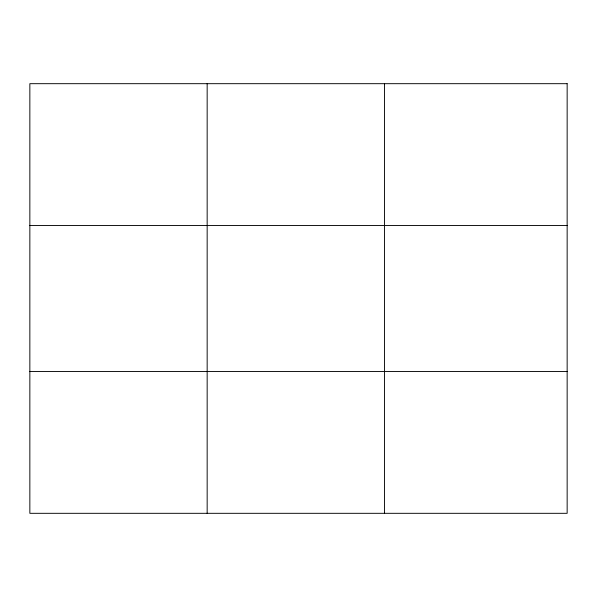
<?xml version="1.0" encoding="UTF-8"?>
<svg xmlns="http://www.w3.org/2000/svg" width="597" height="597" viewBox="0 0 597 597"><rect width="100%" height="100%" fill="white"/><g stroke="black" fill="none" stroke-linecap="round" stroke-linejoin="round"><path stroke-width="0.9" d="M207.159 83.684L207.159 513.316M384.468 83.684L384.468 513.316M29.85 225.465L567.15 225.465M29.85 371.535L567.15 371.535M567.15 83.684L567.15 513.316L29.85 513.316L29.85 83.684L567.15 83.684"/></g></svg>
